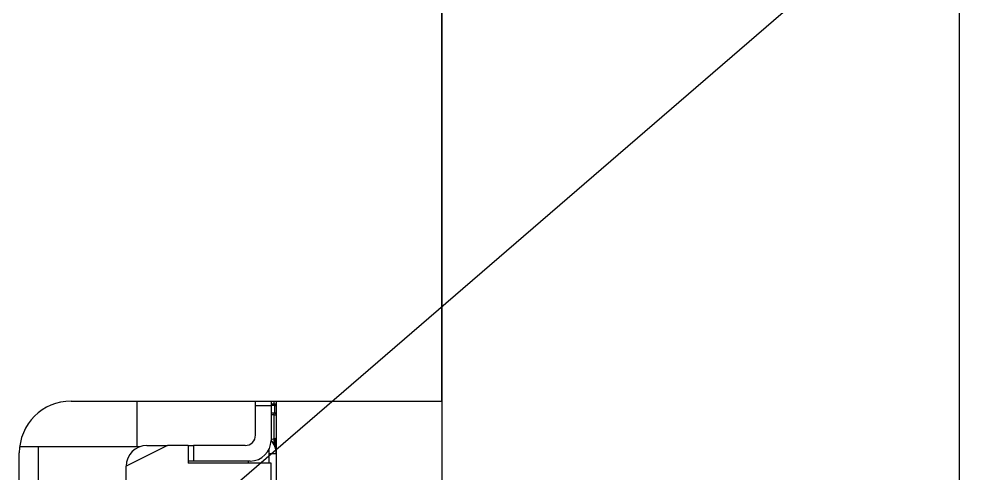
# Model space of a CAD drawing. Header units: millimetres. Extents: x 318 to 879, y 422 to 911.
# Drawn here: x 783.83 to 802.45, y 644.5 to 653.28 of the extents above; entities that cross this region are included whole.
import ezdxf

# ---------------------------------------------------------------- set-up
doc = ezdxf.new("R2010")
doc.units = ezdxf.units.MM

msp = doc.modelspace()

# ---------------------------------------------------------------- linework, layer by layer
at = {"color": 7, "linetype": 'Continuous', "lineweight": 30, "true_color": 0xffffff}
for p, q in [((791.992, 699.934), (791.992, 526.447)), ((801.992, 699.934), (801.992, 526.447)), ((791.992, 645.906), (791.992, 691.44)), ((784.826, 645.906), (791.992, 645.906)), ((784.826, 645.906), (784.826, 645.906)), ((784.826, 645.906), (791.992, 645.906)), ((786.107, 645.023), (786.107, 645.906)), ((788.392, 645.817), (788.392, 645.906)), ((788.392, 645.817), (788.392, 645.906)), ((788.692, 645.906), (788.692, 645.817)), ((788.692, 645.906), (788.692, 645.817)), ((788.792, 645.906), (788.792, 630.986)), ((788.792, 645.906), (788.792, 630.986)), ((791.992, 645.906), (791.992, 630.986)), ((788.692, 645.817), (788.392, 645.817)), ((788.392, 645.247), (788.392, 645.817)), ((788.692, 645.817), (788.392, 645.817)), ((788.392, 645.247), (788.392, 645.817)), ((788.692, 645.85), (788.762, 645.85)), ((788.692, 645.817), (788.692, 645.147)), ((788.763, 645.82), (788.792, 645.82)), ((788.792, 645.821), (788.792, 645.825)), ((788.692, 645.678), (788.752, 645.678)), ((788.692, 645.678), (788.752, 645.678)), ((788.752, 645.638), (788.752, 645.678)), ((788.752, 645.638), (788.752, 645.678)), ((788.752, 645.174), (788.752, 645.638)), ((788.752, 645.174), (788.752, 645.638)), ((788.752, 645.638), (788.792, 645.638)), ((788.792, 645.64), (788.792, 645.644)), ((788.752, 645.174), (788.686, 645.158)), ((788.752, 645.174), (788.686, 645.158)), ((788.752, 645.174), (788.686, 645.158)), ((788.772, 645.179), (788.772, 645.186)), ((788.772, 645.179), (788.772, 645.179)), ((788.772, 645.177), (788.772, 645.011)), ((788.784, 645.182), (788.787, 645.182)), ((788.787, 645.183), (788.787, 645.182)), ((784.188, 645.023), (783.832, 645.023)), ((784.188, 645.023), (784.188, 644.223)), ((786.154, 645.023), (784.188, 645.023)), ((786.154, 645.023), (784.188, 645.023)), ((786.692, 645.047), (785.892, 644.647)), ((786.292, 645.047), (786.692, 645.047)), ((786.292, 645.047), (786.292, 645.047)), ((787.092, 645.047), (786.692, 645.047)), ((786.692, 645.047), (786.692, 645.047)), ((787.092, 645.047), (787.092, 644.707)), ((787.092, 645.047), (787.192, 645.047)), ((788.192, 645.047), (787.192, 645.047)), ((787.192, 645.047), (787.192, 644.747)), ((787.192, 645.047), (787.192, 645.047)), ((787.192, 645.047), (787.192, 644.747)), ((788.652, 644.973), (788.652, 644.707)), ((788.772, 645.078), (788.792, 645.078)), ((788.772, 645.078), (788.792, 645.078)), ((788.792, 645.077), (788.792, 645.075)), ((783.826, 631.986), (783.826, 644.906)), ((785.892, 644.247), (785.892, 644.647)), ((785.892, 644.247), (785.892, 644.647)), ((785.892, 644.647), (785.892, 644.647)), ((787.192, 644.747), (787.092, 644.747)), ((787.192, 644.747), (787.092, 644.747)), ((788.692, 644.707), (787.092, 644.707)), ((787.192, 644.747), (787.192, 644.747)), ((788.292, 644.747), (787.192, 644.747)), ((788.292, 644.747), (787.192, 644.747)), ((788.292, 644.747), (788.292, 644.747)), ((788.292, 644.747), (788.292, 644.747)), ((788.692, 632.187), (788.692, 644.707))]:
    msp.add_line(p, q, dxfattribs=at)
at = {"color": 7, "lineweight": 30, "true_color": 0xffffff}
msp.add_line((787.748, 644.074), (821.073, 672.801), dxfattribs=at)
at = {"color": 7, "linetype": 'Continuous', "lineweight": 25, "true_color": 0xffffff}
for p, q in [((788.752, 645.85), (788.752, 645.906)), ((788.763, 645.82), (788.692, 645.82)), ((788.763, 645.819), (788.692, 645.819)), ((788.763, 645.676), (788.763, 645.82)), ((788.763, 645.676), (788.763, 645.819)), ((788.792, 645.823), (788.792, 645.821)), ((788.752, 645.638), (788.692, 645.638)), ((788.752, 645.638), (788.692, 645.638)), ((788.752, 645.678), (788.752, 645.678)), ((788.752, 645.061), (788.752, 645.174)), ((784.188, 645.023), (784.188, 645.023)), ((788.792, 645.074), (788.792, 645.078)), ((788.792, 644.887), (788.652, 644.887)), ((788.252, 644.747), (788.252, 644.707))]:
    msp.add_line(p, q, dxfattribs=at)
at = {"color": 7, "linetype": 'Continuous', "lineweight": 25, "true_color": 0xffffff, "flags": 128}
for points in [[(788.763, 645.819), (788.769, 645.819), (788.775, 645.819), (788.78, 645.819), (788.784, 645.819), (788.788, 645.819), (788.79, 645.819), (788.792, 645.819), (788.792, 645.819)], [(788.752, 645.638), (788.76, 645.638), (788.768, 645.638), (788.775, 645.638), (788.781, 645.638), (788.786, 645.638), (788.789, 645.638), (788.792, 645.638), (788.792, 645.638)]]:
    msp.add_lwpolyline(points, dxfattribs=at)
at = {"color": 7, "linetype": 'Continuous', "lineweight": 30, "true_color": 0xffffff, "flags": 128}
for points in [[(788.792, 645.821), (788.792, 645.825), (788.792, 645.826)], [(788.792, 645.64), (788.792, 645.646), (788.791, 645.648)], [(788.792, 645.64), (788.792, 645.646), (788.791, 645.648)], [(788.772, 645.179), (788.772, 645.179), (788.771, 645.179)], [(784.188, 645.023), (784.11, 645.023), (784.035, 645.023), (783.966, 645.023), (783.905, 645.023), (783.856, 645.023), (783.832, 645.023)]]:
    msp.add_lwpolyline(points, dxfattribs=at)
at = {"color": 7, "linetype": 'Continuous', "lineweight": 30, "true_color": 0xffffff}
for centre, radius, start, end in [((784.826, 644.906), 1, 90, 180), ((784.826, 644.906), 1, 90, 179.9999), ((788.548, 645.827), 0.216, 358.0109, 5.9867), ((788.762, 645.82), 0.03, 10.3946, 90), ((788.548, 645.827), 0.216, 358.0109, 5.9867), ((788.752, 645.638), 0.04, 12.7996, 90), ((788.752, 645.638), 0.04, 8.912, 90), ((788.192, 645.247), 0.2, 270, 0), ((788.192, 645.247), 0.2, 270, 0), ((788.292, 645.147), 0.4, 270, 0), ((788.292, 645.147), 0.4, 270, 0), ((788.292, 645.147), 0.4, 270, 0), ((788.392, 644.887), 0.4, 0, 41.4206), ((788.392, 644.887), 0.4, 0, 41.4096), ((787.998, 648.078), 3, 285.1833, 285.2465), ((786.292, 644.647), 0.4, 90, 180), ((786.292, 644.647), 0.4, 90, 180), ((788.762, 645.079), 0.03, 289.3694, 356.6821)]:
    msp.add_arc(centre, radius, start, end, dxfattribs=at)
for points, knots in [([(788.772, 645.18), (788.769, 645.179), (788.762, 645.177), (788.755, 645.175), (788.752, 645.174)], [0, 0, 0, 0, 0.559694, 1, 1, 1, 1]), ([(788.772, 645.179), (788.769, 645.178), (788.762, 645.177), (788.755, 645.175), (788.752, 645.174)], [0, 0, 0, 0, 0.559694, 1, 1, 1, 1]), ([(788.752, 645.174), (788.755, 645.175), (788.759, 645.176), (788.765, 645.177), (788.769, 645.178), (788.77, 645.179), (788.771, 645.179)], [0, 0, 0, 0, 0.279922, 0.559736, 0.779924, 1, 1, 1, 1]), ([(788.771, 645.179), (788.771, 645.179), (788.772, 645.178), (788.772, 645.177), (788.772, 645.177)], [0, 0, 0, 0, 0.560105, 1, 1, 1, 1]), ([(788.786, 645.183), (788.784, 645.184), (788.78, 645.185), (788.775, 645.186), (788.772, 645.187)], [0, 0, 0, 0, 0.559891, 1, 1, 1, 1]), ([(788.786, 645.183), (788.784, 645.184), (788.78, 645.185), (788.775, 645.186), (788.772, 645.186)], [0, 0, 0, 0, 0.559891, 1, 1, 1, 1]), ([(788.784, 645.182), (788.784, 645.183), (788.785, 645.183), (788.786, 645.183), (788.786, 645.183)], [0, 0, 0, 0, 0.560011, 1, 1, 1, 1]), ([(788.787, 645.183), (788.787, 645.183), (788.786, 645.183), (788.786, 645.183), (788.786, 645.183)], [0, 0, 0, 0, 0.56, 1, 1, 1, 1]), ([(788.792, 645.177), (788.792, 645.178), (788.792, 645.18), (788.788, 645.182), (788.787, 645.182)], [0, 0, 0, 0, 0.560034, 1, 1, 1, 1])]:
    msp.add_open_spline(points, degree=3, knots=knots, dxfattribs=at)

doc.saveas('drawing.dxf')
